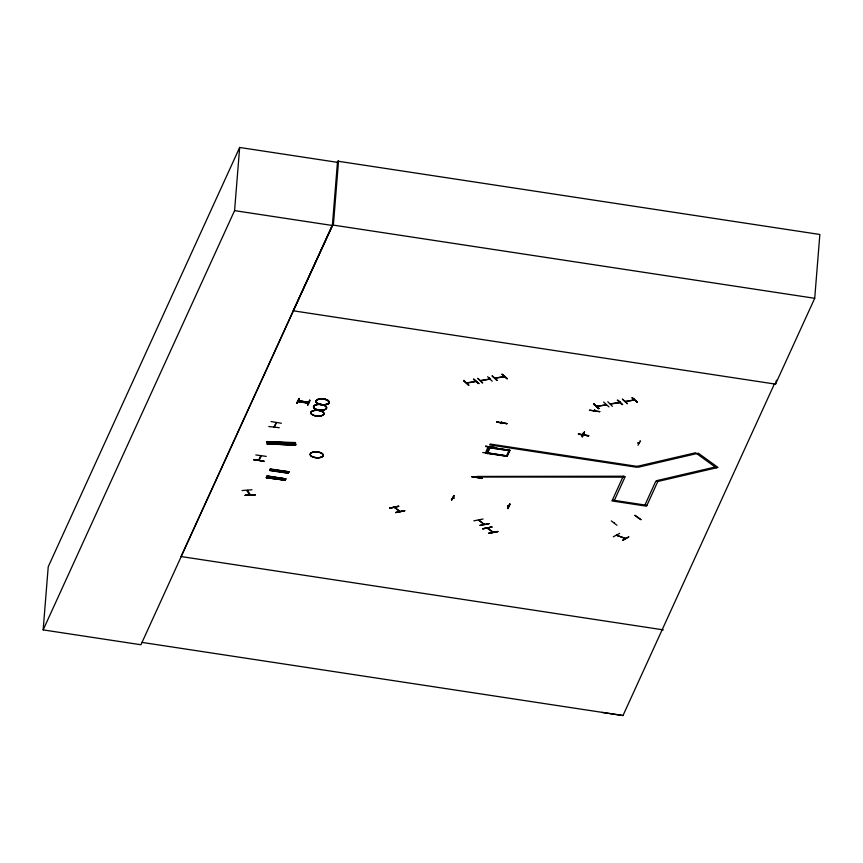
<?xml version="1.0" encoding="UTF-8"?>
<svg xmlns="http://www.w3.org/2000/svg" width="863" height="863" viewBox="0 0 863 863"><rect width="100%" height="100%" fill="white"/><g stroke="black" fill="none" stroke-linecap="round" stroke-linejoin="round"><path stroke-width="1.29" d="M266.991 442.385L266.915 441.565L295.459 442.557L295.545 443.42L267.001 442.428L295.534 443.377M267.185 443.83L295.729 444.456L267.185 443.83L295.761 445.028L267.196 443.873M475.837 381.37L466.646 382.881M476.009 381.522L466.678 383.118M480.238 380.615L489.569 379.019M488.954 379.364L488.76 378.695M596.57 406.29L597.606 406.117M610.303 403.938L611.09 403.755M619.666 402.579L619.882 401.586M634.456 400.001L625.125 401.597M338.544 160.885L333.506 223.517L293.226 310.799L775.524 384.132L814.715 298.296L819.85 234.477L337.552 161.154L332.374 225.491L140.939 644.758L43.15 629.893L48.231 566.743L239.666 147.465L337.455 162.341M43.15 629.893L234.574 210.626L239.666 147.465M253.625 459.774L264.1 461.101L253.636 459.688M252.018 489.774L242.028 490.529M255.319 494.984L245.049 495.34L255.157 494.726M263.992 461.349L253.722 459.483M266.257 456.387L255.804 454.93M268.814 426.516L279.288 427.735M271.079 421.543L281.36 423.248M296.538 403.269L299.191 398.361L297.045 403.215M307.627 404.887L309.612 400.389L307.573 404.855M308.727 402.201L298.274 400.745L308.63 402.32M309.558 399.936L310.097 400.551L308.048 405.017M389.645 508.027L398.889 506.344L389.936 508.102M398.577 506.106L389.893 508.145M404.844 510.853L395.653 512.546L404.585 510.572M451.964 499.904L454.067 495.438L451.5 499.893M468.544 385.362L463.593 380.896L464.089 380.335M478.911 383.593L473.442 379.213L478.879 383.528M482.05 478.404L471.705 476.743L482.158 478.059M482.331 382.935L477.843 378.458M473.873 520.831L483.075 519.019M488.706 379.353L488.749 378.199M488.879 378.415L488.587 379.137M489.645 378.102L489.569 379.235L489.397 378.091M489.548 378.113L489.321 379.008M485.545 446.451L496.009 447.714L485.567 446.365M486.57 452.859L489.278 447.099L509.882 450.281L507.164 456.387L485.567 453.107C488.361 444.186 490.907 445.869 486.387 452.924M492.363 375.912L497.368 380.346M489.073 523.701L479.817 525.405L489.062 523.658M486.603 452.859L507.336 455.944M486.829 452.697L507.336 456.009M488.954 447.649L509.742 450.669L488.89 447.606M489.914 447.39L487.304 453.366L489.957 447.304M496.926 380.507L492.018 375.977M493.205 453.992L482.762 452.503M496.71 422.039L506.969 423.765M507.282 378.684L501.899 374.218L506.851 378.684M503.593 376.861L503.399 375.696M504.046 375.588L504.294 376.689L504.456 375.75M504.186 375.61L504.121 376.538L495.049 378.059M504.283 375.599L504.24 376.753L495.06 378.264M501.867 423.528L501.284 423.496L501.511 422.212M501.662 422.136L501.338 423.453M502.018 422.19L501.921 423.161M497.865 531.651L488.674 533.291L497.854 531.597M488.35 447.11L509.882 450.281L507.12 455.783M509.073 450.173L506.538 455.826M507.606 508.361L509.731 503.949L507.52 508.48L508.102 508.544M582.309 436.764L584.456 431.932M584.478 432.449C583 431.522 580.95 437.174 582.374 436.905L584.521 431.921M578.48 433.981L588.717 435.934L578.383 434.24M593.658 404.229L594.219 403.614L593.658 404.229L599.127 408.598L594.122 404.013M594.327 410.087L594.531 411.478M594.478 410.011L594.402 410.928M594.898 410.173L594.823 411.09L594.834 410.065M598.609 408.684L594.057 404.089M608.976 406.915L603.615 402.05M612.352 406.344L607.789 401.748M617.25 400.195L622.201 404.661M618.814 401.522L618.771 402.676L618.944 401.737M619.062 401.748L618.868 402.697M610.475 404.1L619.753 402.557L619.461 401.414M610.475 403.884L619.537 402.363L619.71 401.424M622.439 399.245L627.509 403.744L622.503 399.17M613.269 536.797L619.656 533.377M616.926 525.243L611.317 520.907M637.358 402.061L631.889 397.692L636.916 402.007M634.283 399.849L633.291 399.968L633.464 399.019M634.111 398.911L634.057 399.849L634.359 398.922M622.957 540.367L628.922 536.829L622.547 540.076M634.359 400.011L634.532 399.084M637.973 445.276L640.551 440.961L639.979 440.885M635.049 515.384L640.907 519.612M260.777 455.815L261.068 456.29M261.209 455.934L259.105 460.346M273.927 427.023L274.585 426.646L274.002 426.602M276.397 422.719L274.391 426.991M318.684 410.324L318.695 410.195A6.624 2.923 4.6 0 0 316.958 409.99A6.57 2.902 4.6 0 1 318.684 410.022A6.591 2.913 4.6 0 0 316.98 409.849M477.045 476.829L476.754 477.304L477.476 476.948M487.487 453.798L487.735 453.409M285.265 480.141L266.311 477.757L266.516 477.099L285.265 480.141M285.826 478.943L266.872 476.559L267.088 475.912L285.804 478.868M270.173 469.375L289.008 471.737L288.803 472.395L270.076 469.548L270.281 468.9L289.04 471.878M266.333 477.735L285.275 480.087L266.505 477.239M776.441 380.216L775.524 384.132L774.391 383.959L623 715.535L601.996 712.407M616.678 535.362L617.466 535.621M266.883 476.57L285.75 479.094L266.947 476.193M269.569 470.518L288.318 473.226M269.741 470.281L288.458 473.129M270.141 469.299L288.878 472.029M471.791 476.549L482.147 478.113M485.642 446.203L496.009 447.768M578.458 434.078L588.825 435.632M267.217 444.035L295.761 445.028M295.491 443.129L266.926 441.932L295.534 443.021M482.946 528.846L491.834 526.959M296.969 403.269L299.094 398.738M485.675 452.967L486.322 453.151L489.159 447.282M716.301 467.854L695.524 452.773L637.045 466.408L636.667 467.25L489.72 444.909L490.119 444.035L637.067 466.376L638.189 467.239L698.383 453.215L718.005 467.455L657.811 481.489L646.538 506.193L611.986 500.939L623.226 476.225L625.233 476.538L614.359 500.367M644.92 505.017L655.804 481.187L657.811 481.489L656.667 480.659L715.157 467.023M469.008 385.157L463.992 380.766M477.768 378.393L482.751 382.805M451.446 499.957L454.132 495.589M453.107 497.735L454.186 498.07M454.057 498.091L453.258 497.735M496.7 421.985L507.066 423.614L496.613 422.115M490.648 446.915L491.176 446.958M477.412 476.991L623.528 477.153L623.226 476.225L476.926 476.43L477.315 477.304M508.501 506.344L507.703 505.977M508.091 508.566L510.206 504.089L509.623 504.024M599.763 411.759L589.407 410.152L599.785 411.597M637.843 517.703L637.628 517.509M596.667 406.279L606.02 404.909M479.386 520.497L478.868 520.076L484.38 524.359M483.485 524.057L484.477 524.37M487.919 528.555L487.261 528.145L492.924 532.406M493.237 532.342L487.811 528.08M260.712 455.869L258.814 459.871M394.272 507.336L399.914 511.673M478.49 520.141L484.024 524.424M247.282 490.357L247.098 490.81M583.464 434.607L584.478 434.747M605.75 404.704L605.276 405.038M618.771 402.471L619.634 402.352M625.114 401.381L626.106 401.478M638.739 443.194L637.843 443.032M614.51 522.87L614.391 523.151M640.907 519.666L634.866 515.362M395.599 512.6L404.618 510.669M492.773 531.942L492.762 532.331M488.695 533.334L497.627 531.403M473.96 379.105L478.469 383.539M487.66 376.721L492.223 381.23M502.342 374.251L507.293 378.738M480.551 380.766L489.645 379.191M617.768 400.087L622.676 404.51M632.406 397.584L636.98 402.061M634.186 399.86L625.362 401.608M596.743 406.441L605.977 404.866M624.596 538.037L625.351 538.512M245.016 495.384L255.2 494.726M394.898 507.822L395.135 507.649M399.591 511.123L399.353 511.284M583.69 434.618L584.499 434.769M814.715 298.296L332.417 224.963L181.025 556.538L663.323 629.871M234.574 210.626L332.374 225.491M298.242 400.874L308.609 402.449M486.484 453.043L507.217 456.193M276.128 423.064L273.916 426.958M612.342 500.065L646.937 505.319M267.066 476.052L285.836 478.889M266.376 477.53L285.189 480.292M142.028 642.406L623 715.535M637.919 442.881L638.868 442.989M500.518 422.363L503.118 422.773M507.573 506.009L508.609 506.171M247.454 490.443C255.944 502.417 244.499 488.954 247.67 490.842M625.136 538.458L616.732 535.33L625.556 538.393M394.747 507.347L400.152 511.5M593.712 404.154L598.663 408.62M594.769 411.09L594.165 411.327M318.825 409.839A6.624 2.923 4.6 0 1 317.196 409.483M297.908 401.597L308.285 403.107L297.918 401.532M482.665 528.749L491.91 527.077L482.665 528.749M298.015 401.263L308.382 402.945L298.015 401.263M313.053 415.125A6.602 2.913 4.6 0 0 323.852 414.186A6.602 2.913 4.6 0 0 315.254 410.292A6.602 2.913 4.6 0 0 313.053 415.125M313.064 415.114A6.591 2.913 4.6 0 0 323.841 414.175A6.591 2.913 4.6 0 0 315.265 410.303A6.591 2.913 4.6 0 0 313.064 415.114A6.58 2.902 4.6 0 0 323.83 414.164A6.58 2.902 4.6 0 0 315.265 410.292A6.58 2.902 4.6 0 0 313.075 415.103M315.739 409.224A6.602 2.913 4.6 0 0 326.548 408.285A6.602 2.913 4.6 0 0 317.951 404.402A6.602 2.913 4.6 0 0 315.739 409.224A6.591 2.913 4.6 0 0 326.527 408.285A6.591 2.913 4.6 0 0 317.951 404.402A6.591 2.913 4.6 0 0 315.75 409.224A6.58 2.902 4.6 0 0 326.516 408.264A6.58 2.902 4.6 0 0 317.962 404.391A6.58 2.902 4.6 0 0 315.761 409.202M318.242 403.733A6.602 2.913 4.6 0 0 329.04 402.784A6.602 2.913 4.6 0 0 320.443 398.9A6.602 2.913 4.6 0 0 318.242 403.733A6.602 2.913 4.6 0 0 329.04 402.827A6.591 2.913 4.6 0 0 320.443 398.911A6.591 2.913 4.6 0 0 318.253 403.733A6.591 2.913 4.6 0 0 329.03 402.827A6.58 2.902 4.6 0 0 320.453 398.933A6.602 2.913 4.6 0 0 318.242 403.765A6.58 2.902 4.6 0 0 329.008 402.805A6.602 2.913 4.6 0 0 320.443 398.933A6.58 2.902 4.6 0 0 318.253 403.744A6.591 2.913 4.6 0 0 329.03 402.794A6.591 2.913 4.6 0 0 320.443 398.943A6.591 2.913 4.6 0 0 318.242 403.755M312.363 456.732A6.602 2.913 4.6 0 0 323.161 455.793A6.602 2.913 4.6 0 0 314.564 451.899A6.602 2.913 4.6 0 0 312.363 456.732M312.374 456.764A6.591 2.913 4.6 0 0 323.15 455.826A6.58 2.902 4.6 0 0 314.574 451.942A6.591 2.913 4.6 0 0 312.374 456.764A6.58 2.902 4.6 0 0 323.14 455.815A6.591 2.913 4.6 0 0 314.564 451.942A6.58 2.902 4.6 0 0 312.384 456.743"/></g></svg>
